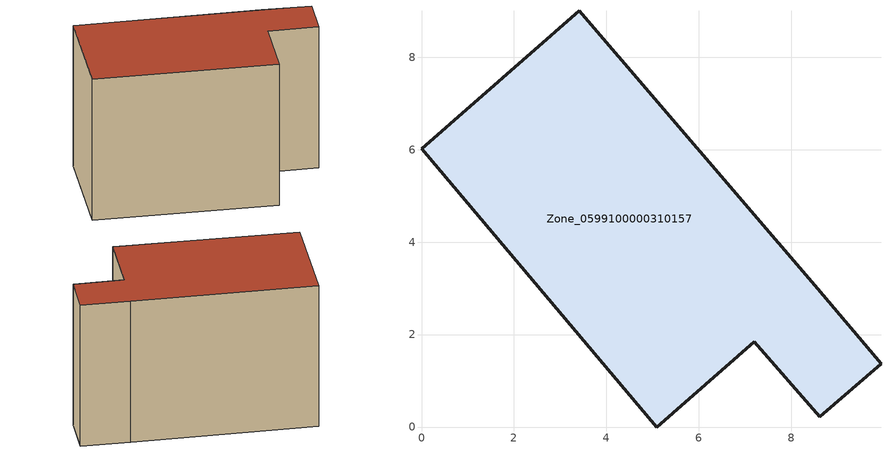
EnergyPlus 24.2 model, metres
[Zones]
Zone_0599100000310157
 floor ground (C_G): 0,6.02 3.41,9 8.57,2.99 9.94,1.37 8.62,0.22 7.2,1.84 5.09,0 z0
 wall outside (C_F): 3.41,9 0,6.02 5.09,0 7.2,1.84 8.62,0.22 9.94,1.37 8.57,2.99 3.41,9 z0:6.76
 roof outside (C_R): 8.57,2.99 3.41,9 0,6.02 5.09,0 7.2,1.84 8.62,0.22 9.94,1.37 z6.76
[BUILDING]
Pand.0599100000310157: North Axis=0; Terrain=City; Loads Convergence Tolerance Value=0.04; Temperature Convergence Tolerance Value=0.4; Solar Distribution=FullExterior; Maximum Number of Warmup Days=25; Minimum Number of Warmup Days=1
[Site:Location]
Rotterdam.The.Hague.AP_ZH_NLD Design_Conditions: Latitude=51.96; Longitude=4.45; Time Zone=1; Elevation=-4.5
[SITE:GROUNDTEMPERATURE:BUILDINGSURFACE]
18, 18, 18, 18, 18, 18, 18, 18, 18, 18, 18, 18
[MATERIAL] Thermal Absorptance=0.9; Solar Absorptance=0.7; Visible Absorptance=0.7
Name | Roughness | Thickness | Conductivity | Density | Specific Heat
G.TI.1946 | MediumSmooth | 0.15 | 1 | 540 | 1210
F.TI.1946 | Rough | 0.3 | 0.857143 | 1920 | 840
R.TI.1946 | MediumRough | 0.2 | 0.1 | 1500 | 1000
[CONSTRUCTION]
C_G: G.TI.1946
C_F: F.TI.1946
C_R: R.TI.1946
[ZONE]
Zone_0599100000310157: Type=1; Multiplier=1; Ceiling Height=Autocalculate; Volume=Autocalculate; Floor Area=autocalculate; Part of Total Floor Area=Yes
[ZONEINFILTRATION:DESIGNFLOWRATE]
Infil_Zone_0599100000310157: Zone or ZoneList or Space or SpaceList=Zone_0599100000310157; Schedule=AlwaysOn; Design Flow Rate Calculation Method=Flow/Area; Flow Rate per Floor Area=0.003; Constant Term Coefficient=1; Temperature Term Coefficient=0; Velocity Term Coefficient=0; Velocity Squared Term Coefficient=0
[HVACTEMPLATE:ZONE:IDEALLOADSAIRSYSTEM]
Zone_0599100000310157: Maximum Heating Supply Air Temperature=50; Minimum Cooling Supply Air Temperature=13; Maximum Heating Supply Air Humidity Ratio=0.0156; Minimum Cooling Supply Air Humidity Ratio=0.0077; Heating Limit=NoLimit; Cooling Limit=NoLimit; Dehumidification Control Type=ConstantSensibleHeatRatio; Cooling Sensible Heat Ratio=0.7; Dehumidification Setpoint=60; Humidification Control Type=None; Humidification Setpoint=30; Outdoor Air Method=None; Outdoor Air Flow Rate per Person=0.00944; Outdoor Air Flow Rate per Zone Floor Area=0; Outdoor Air Flow Rate per Zone=0; Demand Controlled Ventilation Type=None; Outdoor Air Economizer Type=NoEconomizer; Heat Recovery Type=None; Sensible Heat Recovery Effectiveness=0.7; Latent Heat Recovery Effectiveness=0.65
[ZONECONTROL:THERMOSTAT]
ThermostatControl_Zone_0599100000310157: Zone or ZoneList=Zone_0599100000310157; Control Type Schedule=DualSetpointControlType; Control 1=Thermostat_Zone_0599100000310157; Temperature Difference Between Cutout And Setpoint=0
[THERMOSTATSETPOINT:DUALSETPOINT]
Thermostat_Zone_0599100000310157: Heating Setpoint Temperature Schedule=HeatingSetpoint_Zone_0599100000310157; Cooling Setpoint Temperature Schedule=CoolingSetpoint_Zone_0599100000310157
[SCHEDULE:COMPACT]
HeatingSetpoint_Zone_0599100000310157: Through: 12/31, For: AllDays, Until: 24:00, 21
CoolingSetpoint_Zone_0599100000310157: Through: 12/31, For: AllDays, Until: 24:00, 24
DualSetpointControlType: Through: 12/31, For: AllDays, Until: 24:00, 4
AlwaysOn: Through: 12/31, For: AllDays, Until: 24:00, 1
